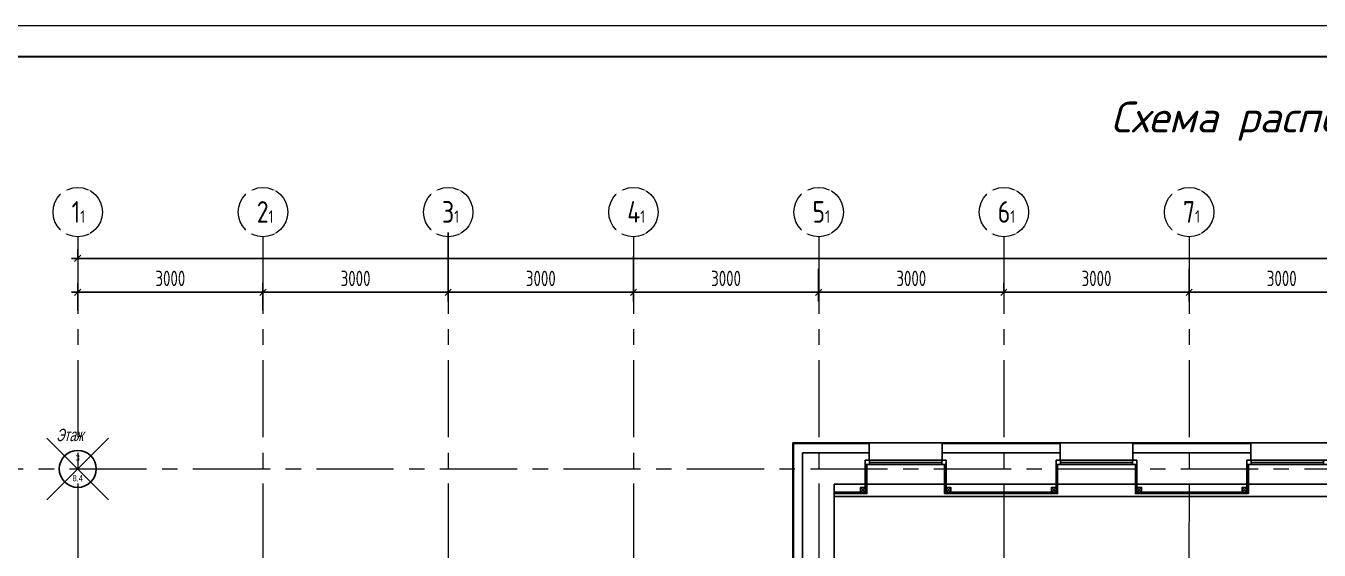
# Model space of a CAD drawing. Header units: millimetres. Extents: x 0 to 8967983, y -224399 to 13801.
# Drawn here: x 43175 to 64121, y 4802 to 13301 of the extents above; entities that cross this region are included whole.
import ezdxf
from ezdxf import colors
from ezdxf.entities.mleader import LeaderData, LeaderLine
from ezdxf.enums import TextEntityAlignment as Align
from ezdxf.math import Vec2, Vec3

# ---------------------------------------------------------------- set-up
doc = ezdxf.new("R2010")
doc.units = ezdxf.units.MM
doc.header["$LTSCALE"] = 10
doc.linetypes.add('CENTER', pattern=[2, 1.25, -0.25, 0.25, -0.25])
for name, color, linetype, lineweight in [('013', 7, 'Continuous', 13), ('АР_Оси', 142, 'Continuous', 9), ('АР_Оси размеры', 142, 'Continuous', 9)]:
    doc.layers.add(name, color=color, linetype=linetype, lineweight=lineweight)
for name, color, linetype in [('Aks_реперные_точки', 7, 'Continuous'), ('АР_новое окно', 160, 'Continuous'), ('Архитектура', 251, 'Continuous')]:
    doc.layers.add(name, color=color, linetype=linetype)
doc.layers.get('0').off()
doc.layers.get('0').freeze()
doc.styles.add('10', font='isocpeui.ttf', dxfattribs={"height": 25})
doc.styles.add('Aks_ВЫНОСКИ', font='ARIALN.TTF', dxfattribs={"width": 0.8, "oblique": 15})
doc.styles.add('GOST', font='isocpeur.TTF')
doc.styles.add('ISOCPEUR', font='isocpeur.TTF', dxfattribs={"width": 0.7})
doc.styles.add('ГОСТ 2.304', font='isocpeur.TTF', dxfattribs={"width": 0.7})
doc.dimstyles.new('СПДС', dxfattribs={"dimscale": 100, "dimtxt": 2.5, "dimasz": 1, "dimexe": 1.5, "dimexo": 0, "dimgap": 1, "dimtad": 1, "dimdec": 0, "dimrnd": 5, "dimtxsty": 'ГОСТ 2.304', "dimblk": 'OBLIQUE', "dimcen": 2.5, "dimdle": 1, "dimadec": 0, "dimazin": 2, "dimtfac": 0.75, "dimtdec": 0, "dimtmove": 1, "dimatfit": 3, "dimfxl": 1, "dimtolj": 1, "dimarcsym": 1})

# ---------------------------------------------------------------- blocks, each defined once
blk = doc.blocks.new('*U113')
at = {"layer": 'АР_новое окно', "lineweight": 20}
for p, q in [((0, 1310), (-70, 1310)), ((0, 0), (-70, 0))]:
    blk.add_line(p, q, dxfattribs=at)
at = {"layer": 'АР_новое окно'}
for p, q in [((-70, 1310), (-70, 0)), ((-70, 0), (-70, 1310)), ((0, 1310), (0, 0)), ((0, 1240), (-70, 1240)), ((-35, 1240), (-35, 70)), ((0, 70), (-70, 70))]:
    blk.add_line(p, q, dxfattribs=at)
blk = doc.blocks.new('_Oblique')
at = {"color": 0, "linetype": 'ByBlock', "lineweight": -2}
blk.add_line((-0.5, -0.5), (0.5, 0.5), dxfattribs=at)
blk = doc.blocks.new('*D351')
at = {"layer": 'Defpoints', "color": 0, "ltscale": 100, "transparency": 16777216}
for p in [(47015, 8982), (44015, 8688), (47015, 8688)]:
    blk.add_point(p, dxfattribs=at)
at = {"layer": 'АР_Оси размеры', "color": 0, "lineweight": -2, "ltscale": 100, "transparency": 16777216}
for p, q in [((44015, 8688), (44015, 9132)), ((47015, 8688), (47015, 9132)), ((43915, 8982), (47115, 8982))]:
    blk.add_line(p, q, dxfattribs=at)
at = {"layer": 'АР_Оси размеры', "color": 0, "lineweight": -2, "ltscale": 100, "transparency": 16777216, "xscale": 100, "yscale": 100, "zscale": 100, "rotation": 180}
blk.add_blockref('_Oblique', (44015, 8982), dxfattribs=at)
at = {"layer": 'АР_Оси размеры', "color": 0, "lineweight": -2, "ltscale": 100, "transparency": 16777216, "xscale": 100, "yscale": 100, "zscale": 100}
blk.add_blockref('_Oblique', (47015, 8982), dxfattribs=at)
at = {"layer": 'АР_Оси размеры', "color": 0, "ltscale": 100, "transparency": 16777216, "insert": (45515, 9207), "char_height": 250, "attachment_point": 5, "style": 'ГОСТ 2.304'}
blk.add_mtext('\\A1;3000', dxfattribs=at)
blk = doc.blocks.new('*D352')
at = {"layer": 'Defpoints', "color": 0, "ltscale": 100, "transparency": 16777216}
for p in [(50015, 9952), (50015, 8982), (47015, 8688)]:
    blk.add_point(p, dxfattribs=at)
at = {"layer": 'АР_Оси размеры', "color": 0, "lineweight": -2, "ltscale": 100, "transparency": 16777216}
for p, q in [((50015, 9952), (50015, 8832)), ((47015, 8688), (47015, 9132)), ((46915, 8982), (50115, 8982))]:
    blk.add_line(p, q, dxfattribs=at)
at = {"layer": 'АР_Оси размеры', "color": 0, "lineweight": -2, "ltscale": 100, "transparency": 16777216, "xscale": 100, "yscale": 100, "zscale": 100, "rotation": 180}
blk.add_blockref('_Oblique', (47015, 8982), dxfattribs=at)
at = {"layer": 'АР_Оси размеры', "color": 0, "lineweight": -2, "ltscale": 100, "transparency": 16777216, "xscale": 100, "yscale": 100, "zscale": 100}
blk.add_blockref('_Oblique', (50015, 8982), dxfattribs=at)
at = {"layer": 'АР_Оси размеры', "color": 0, "ltscale": 100, "transparency": 16777216, "insert": (48515, 9207), "char_height": 250, "attachment_point": 5, "style": 'ГОСТ 2.304'}
blk.add_mtext('\\A1;3000', dxfattribs=at)
blk = doc.blocks.new('*D353')
at = {"layer": 'Defpoints', "color": 0, "ltscale": 100, "transparency": 16777216}
for p in [(50015, 9952), (53015, 9570), (53015, 8982)]:
    blk.add_point(p, dxfattribs=at)
at = {"layer": 'АР_Оси размеры', "color": 0, "lineweight": -2, "ltscale": 100, "transparency": 16777216}
for p, q in [((50015, 9952), (50015, 8832)), ((53015, 9570), (53015, 8832)), ((49915, 8982), (53115, 8982))]:
    blk.add_line(p, q, dxfattribs=at)
at = {"layer": 'АР_Оси размеры', "color": 0, "lineweight": -2, "ltscale": 100, "transparency": 16777216, "xscale": 100, "yscale": 100, "zscale": 100, "rotation": 180}
blk.add_blockref('_Oblique', (50015, 8982), dxfattribs=at)
at = {"layer": 'АР_Оси размеры', "color": 0, "lineweight": -2, "ltscale": 100, "transparency": 16777216, "xscale": 100, "yscale": 100, "zscale": 100}
blk.add_blockref('_Oblique', (53015, 8982), dxfattribs=at)
at = {"layer": 'АР_Оси размеры', "color": 0, "ltscale": 100, "transparency": 16777216, "insert": (51515, 9207), "char_height": 250, "attachment_point": 5, "style": 'ГОСТ 2.304'}
blk.add_mtext('\\A1;3000', dxfattribs=at)
blk = doc.blocks.new('*D354')
at = {"layer": 'Defpoints', "color": 0, "ltscale": 100, "transparency": 16777216}
for p in [(53015, 9570), (56015, 9364), (56015, 8982)]:
    blk.add_point(p, dxfattribs=at)
at = {"layer": 'АР_Оси размеры', "color": 0, "lineweight": -2, "ltscale": 100, "transparency": 16777216}
for p, q in [((53015, 9570), (53015, 8832)), ((56015, 9364), (56015, 8832)), ((52915, 8982), (56115, 8982))]:
    blk.add_line(p, q, dxfattribs=at)
at = {"layer": 'АР_Оси размеры', "color": 0, "lineweight": -2, "ltscale": 100, "transparency": 16777216, "xscale": 100, "yscale": 100, "zscale": 100, "rotation": 180}
blk.add_blockref('_Oblique', (53015, 8982), dxfattribs=at)
at = {"layer": 'АР_Оси размеры', "color": 0, "lineweight": -2, "ltscale": 100, "transparency": 16777216, "xscale": 100, "yscale": 100, "zscale": 100}
blk.add_blockref('_Oblique', (56015, 8982), dxfattribs=at)
at = {"layer": 'АР_Оси размеры', "color": 0, "ltscale": 100, "transparency": 16777216, "insert": (54515, 9207), "char_height": 250, "attachment_point": 5, "style": 'ГОСТ 2.304'}
blk.add_mtext('\\A1;3000', dxfattribs=at)
blk = doc.blocks.new('*D355')
at = {"layer": 'Defpoints', "color": 0, "ltscale": 100, "transparency": 16777216}
for p in [(56015, 9364), (59015, 8982), (59015, 8982)]:
    blk.add_point(p, dxfattribs=at)
at = {"layer": 'АР_Оси размеры', "color": 0, "lineweight": -2, "ltscale": 100, "transparency": 16777216}
for p, q in [((56015, 9364), (56015, 8832)), ((59015, 8982), (59015, 9132)), ((55915, 8982), (59115, 8982))]:
    blk.add_line(p, q, dxfattribs=at)
at = {"layer": 'АР_Оси размеры', "color": 0, "lineweight": -2, "ltscale": 100, "transparency": 16777216, "xscale": 100, "yscale": 100, "zscale": 100, "rotation": 180}
blk.add_blockref('_Oblique', (56015, 8982), dxfattribs=at)
at = {"layer": 'АР_Оси размеры', "color": 0, "lineweight": -2, "ltscale": 100, "transparency": 16777216, "xscale": 100, "yscale": 100, "zscale": 100}
blk.add_blockref('_Oblique', (59015, 8982), dxfattribs=at)
at = {"layer": 'АР_Оси размеры', "color": 0, "ltscale": 100, "transparency": 16777216, "insert": (57515, 9207), "char_height": 250, "attachment_point": 5, "style": 'ГОСТ 2.304'}
blk.add_mtext('\\A1;3000', dxfattribs=at)
blk = doc.blocks.new('*D356')
at = {"layer": 'Defpoints', "color": 0, "ltscale": 100, "transparency": 16777216}
for p in [(62015, 9364), (59015, 8982), (62015, 8982)]:
    blk.add_point(p, dxfattribs=at)
at = {"layer": 'АР_Оси размеры', "color": 0, "lineweight": -2, "ltscale": 100, "transparency": 16777216}
for p, q in [((62015, 9364), (62015, 8832)), ((59015, 8982), (59015, 9132)), ((58915, 8982), (62115, 8982))]:
    blk.add_line(p, q, dxfattribs=at)
at = {"layer": 'АР_Оси размеры', "color": 0, "lineweight": -2, "ltscale": 100, "transparency": 16777216, "xscale": 100, "yscale": 100, "zscale": 100, "rotation": 180}
blk.add_blockref('_Oblique', (59015, 8982), dxfattribs=at)
at = {"layer": 'АР_Оси размеры', "color": 0, "lineweight": -2, "ltscale": 100, "transparency": 16777216, "xscale": 100, "yscale": 100, "zscale": 100}
blk.add_blockref('_Oblique', (62015, 8982), dxfattribs=at)
at = {"layer": 'АР_Оси размеры', "color": 0, "ltscale": 100, "transparency": 16777216, "insert": (60515, 9207), "char_height": 250, "attachment_point": 5, "style": 'ГОСТ 2.304'}
blk.add_mtext('\\A1;3000', dxfattribs=at)
blk = doc.blocks.new('*D357')
at = {"layer": 'Defpoints', "color": 0, "ltscale": 100, "transparency": 16777216}
for p in [(62015, 9364), (65015, 9359), (65015, 8982)]:
    blk.add_point(p, dxfattribs=at)
at = {"layer": 'АР_Оси размеры', "color": 0, "lineweight": -2, "ltscale": 100, "transparency": 16777216}
for p, q in [((62015, 9364), (62015, 8832)), ((65015, 9359), (65015, 8832)), ((61915, 8982), (65115, 8982))]:
    blk.add_line(p, q, dxfattribs=at)
at = {"layer": 'АР_Оси размеры', "color": 0, "lineweight": -2, "ltscale": 100, "transparency": 16777216, "xscale": 100, "yscale": 100, "zscale": 100, "rotation": 180}
blk.add_blockref('_Oblique', (62015, 8982), dxfattribs=at)
at = {"layer": 'АР_Оси размеры', "color": 0, "lineweight": -2, "ltscale": 100, "transparency": 16777216, "xscale": 100, "yscale": 100, "zscale": 100}
blk.add_blockref('_Oblique', (65015, 8982), dxfattribs=at)
at = {"layer": 'АР_Оси размеры', "color": 0, "ltscale": 100, "transparency": 16777216, "insert": (63515, 9207), "char_height": 250, "attachment_point": 5, "style": 'ГОСТ 2.304'}
blk.add_mtext('\\A1;3000', dxfattribs=at)
blk = doc.blocks.new('*D367')
at = {"layer": 'Defpoints', "color": 0, "ltscale": 100, "transparency": 16777216}
for p in [(44015, 9532), (107525, 9532), (107525, 9532)]:
    blk.add_point(p, dxfattribs=at)
at = {"layer": 'АР_Оси размеры', "color": 0, "lineweight": -2, "ltscale": 100, "transparency": 16777216}
for p, q in [((44015, 9532), (44015, 9682)), ((107525, 9532), (107525, 9682)), ((43915, 9532), (107625, 9532))]:
    blk.add_line(p, q, dxfattribs=at)
at = {"layer": 'АР_Оси размеры', "color": 0, "lineweight": -2, "ltscale": 100, "transparency": 16777216, "xscale": 100, "yscale": 100, "zscale": 100, "rotation": 180}
blk.add_blockref('_Oblique', (44015, 9532), dxfattribs=at)
at = {"layer": 'АР_Оси размеры', "color": 0, "lineweight": -2, "ltscale": 100, "transparency": 16777216, "xscale": 100, "yscale": 100, "zscale": 100}
blk.add_blockref('_Oblique', (107525, 9532), dxfattribs=at)
at = {"layer": 'АР_Оси размеры', "color": 0, "ltscale": 100, "transparency": 16777216, "insert": (75770, 9757), "char_height": 250, "attachment_point": 5, "style": 'ГОСТ 2.304'}
blk.add_mtext('\\A1;63510', dxfattribs=at)
blk = doc.blocks.new('A$Ce02d65bd')
at = {"ltscale": 100}
for points in [[(0, 0), (0, 75), (75, 75), (75, 0), (0, 0)], [(0, 0), (75, 75)], [(0, 75), (75, 0)]]:
    blk.add_lwpolyline(points, dxfattribs=at)
blk = doc.blocks.new('_DOTSMALL')
at = {"color": 0, "linetype": 'ByBlock', "const_width": 0.5}
blk.add_lwpolyline([(-0.0625, 0, 1), (0.0625, 0, 1)], format="xyb", close=True, dxfattribs=at)
blk = doc.blocks.new('Aks_Реперная_Точка')
at = {"layer": 'Aks_реперные_точки', "linetype": 'ByBlock'}
for p, q in [((5, 5), (-5, -5)), ((-5, 5), (5, -5))]:
    blk.add_line(p, q, dxfattribs=at)
blk.add_circle((0, 0), 3, dxfattribs=at)
at = {"layer": 'Aks_реперные_точки', "linetype": 'ByBlock', "style": 'Aks_ВЫНОСКИ', "oblique": 15, "width": 0.8}
blk.add_text('Этаж', height=2, dxfattribs=at).set_placement((-3.5, 4.5))
at = {"layer": 'Aks_реперные_точки', "linetype": 'ByBlock', "style": 'Aks_ВЫНОСКИ'}
blk.add_attdef('Floor', text='', height=1, dxfattribs=at).set_placement((0, 1), align=Align.BOTTOM_CENTER)
blk.add_attdef('Elevation', text='', height=1, dxfattribs=at).set_placement((0, -1), align=Align.TOP_CENTER)
blk = doc.blocks.new('*U536')
at = {"color": 44, "lineweight": 20, "ltscale": 10}
blk.add_line((841, 594), (0, 594), dxfattribs=at)
at = {"color": 137, "lineweight": 35, "ltscale": 10}
blk.add_line((836, 589), (20, 589), dxfattribs=at)
at = {"color": 44, "lineweight": 13, "style": 'GOST', "oblique": 10, "width": 0.8}
for tag in ['ФОРМАТВЕРТ', 'ФОРМАТГОРИЗ']:
    blk.add_attdef(tag, (789.98, 1.6), '', height=2, dxfattribs=at)

msp = doc.modelspace()

# ---------------------------------------------------------------- linework, layer by layer
at = {"layer": 'АР_Оси', "linetype": 'CENTER', "ltscale": 100}
for p, q in [((44015.2, 9881.9), (44015.2, -45850.4)), ((47015.2, 9881.9), (47015.2, -45850.4)), ((50015.2, 9881.9), (50015.2, -45850.4)), ((53015.2, 9881.9), (53015.2, -45850.4)), ((56015.2, 9881.9), (56015.2, -45850.4)), ((59015.2, 9881.9), (59015.2, -45850.4)), ((62015.2, 9881.9), (61985.2, -45850.4)), ((37881.5, 6119.5), (110966.7, 6119.5))]:
    msp.add_line(p, q, dxfattribs=at)
at = {"layer": 'АР_Оси', "ltscale": 0.5}
for centre in [(44015.2, 10281.9), (47015.2, 10281.9), (50015.2, 10281.9), (53015.2, 10281.9), (56015.2, 10281.9), (59015.2, 10281.9), (62015.2, 10281.9)]:
    msp.add_circle(centre, 400, dxfattribs=at)
at = {"layer": 'Архитектура', "lineweight": 25, "transparency": 33554684}
for p, q in [((55595.2, 6539.5), (55595.2, 3029.7)), ((55595.2, 6539.5), (65435.2, 6539.5)), ((55605.2, 6529.5), (55605.2, 3019.7)), ((55605.2, 6529.5), (56835.2, 6529.5)), ((58015.2, 6529.5), (59925.2, 6529.5)), ((61105.2, 6529.5), (63015.2, 6529.5)), ((55755.2, 6379.5), (55755.2, 2869.7)), ((55755.2, 6379.5), (56835.2, 6379.5)), ((56835.2, 6260.6), (56835.2, 6379.5)), ((58015.2, 6379.5), (59925.2, 6379.5)), ((58015.2, 6260.6), (58015.2, 6379.5)), ((59925.2, 6260.6), (59925.2, 6379.5)), ((61105.2, 6379.5), (63015.2, 6379.5)), ((61105.2, 6260.6), (61105.2, 6379.5)), ((63015.2, 6260.6), (63015.2, 6379.5)), ((56770.2, 6260.6), (56770.2, 5869.5)), ((56770.2, 6260.6), (56835.2, 6260.6)), ((56770.2, 6260.6), (58080.2, 6260.6)), ((58015.2, 6260.6), (58080.2, 6260.6)), ((58080.2, 6260.6), (58080.2, 5869.5)), ((59860.2, 6260.6), (59860.2, 5869.5)), ((59860.2, 6260.6), (59925.2, 6260.6)), ((59860.2, 6260.6), (61170.2, 6260.6)), ((61105.2, 6260.6), (61170.2, 6260.6)), ((61170.2, 6260.6), (61170.2, 5869.5)), ((62950.2, 6260.6), (62950.2, 5869.5)), ((62950.2, 6260.6), (63015.2, 6260.6)), ((62950.2, 6260.6), (64260.2, 6260.6)), ((56265.2, 5869.5), (56265.2, 2179.5)), ((56265.2, 5869.5), (56770.2, 5869.5)), ((56770.2, 5869.5), (58080.2, 5869.5)), ((58080.2, 5869.5), (59860.2, 5869.5)), ((59860.2, 5869.5), (61170.2, 5869.5)), ((61170.2, 5869.5), (62950.2, 5869.5)), ((62950.2, 5869.5), (64260.2, 5869.5)), ((56265.2, 5669.5), (64765.2, 5669.5))]:
    msp.add_line(p, q, dxfattribs=at)
for points in [[(56835.2, 6379.5), (56835.2, 6539.5)], [(58015.2, 6379.5), (58015.2, 6539.5)], [(59925.2, 6379.5), (59925.2, 6539.5)], [(61105.2, 6379.5), (61105.2, 6539.5)], [(63015.2, 6379.5), (63015.2, 6539.5)], [(56770.2, 6190.6), (56770.2, 5743.7), (56265.2, 5743.7)], [(56795.2, 6190.6), (56795.2, 5718.7), (56265.2, 5718.7)], [(56782.7, 6190.6), (56782.7, 5731.2), (56265.2, 5731.2)], [(58055.2, 6190.6), (58055.2, 5718.7), (59885.2, 5718.7), (59885.2, 6190.6)], [(58067.7, 6190.6), (58067.7, 5731.2), (59872.7, 5731.2), (59872.7, 6190.6)], [(58080.2, 6260.6), (58080.2, 5743.7), (59860.2, 5743.7), (59860.2, 6121.6)], [(61145.2, 6190.6), (61145.2, 5718.7), (62975.2, 5718.7), (62975.2, 6190.6)], [(61157.7, 6190.6), (61157.7, 5731.2), (62962.7, 5731.2), (62962.7, 6190.6)], [(61170.2, 6260.6), (61170.2, 5743.7), (62950.2, 5743.7), (62950.2, 6121.6)]]:
    msp.add_lwpolyline(points, dxfattribs=at)

# ---------------------------------------------------------------- block references
at = {"layer": 'Aks_реперные_точки', "linetype": 'ByBlock', "xscale": 100, "yscale": 100, "zscale": 100}
msp.add_blockref('Aks_Реперная_Точка', (44015.2, 6119.5), dxfattribs=at).add_auto_attribs({'Floor': '3', 'Elevation': '8.4'})
at = {"layer": 'Архитектура', "lineweight": 25, "transparency": 33554684, "xscale": -1, "rotation": 90}
for p in [(58080.2, 6190.6), (61170.2, 6190.6), (64260.2, 6190.6)]:
    msp.add_blockref('*U113', p, dxfattribs=at)
at = {"layer": 'Архитектура', "lineweight": 25, "transparency": 33554684, "xscale": -1}
msp.add_blockref('A$Ce02d65bd', (56770.2, 5743.7), dxfattribs=at)
at = {"layer": 'Архитектура', "lineweight": 25, "transparency": 33554684}
for p in [(58080.2, 5743.7), (59785.2, 5743.7), (61170.2, 5743.7), (62875.2, 5743.7)]:
    msp.add_blockref('A$Ce02d65bd', p, dxfattribs=at)

# ---------------------------------------------------------------- texts
at = {"layer": '013', "color": 0, "lineweight": 9, "insert": (71600.2, 11755.4), "char_height": 500, "width": 27079.585, "attachment_point": 5, "style": '10'}
msp.add_mtext('\\pxi1.23419;Схема расположения проемов перекрытия второго этажа в/о 1-17/Н-П', dxfattribs=at)

# ---------------------------------------------------------------- dimensions: what is measured, and where the dimension line sits
at = {"layer": 'АР_Оси размеры', "ltscale": 100}
for base, p1, p2, picture, middle in [((56015.2, 8982.3), (53015.2, 9570), (56015.2, 9364.3), '*D354', (54515.2, 9207.3)), ((47015.2, 8982.3), (44015.2, 8688.4), (47015.2, 8688.4), '*D351', (45515.2, 9207.3)), ((59015.2, 8982.3), (56015.2, 9364.3), (59015.2, 8982.3), '*D355', (57515.2, 9207.3)), ((62015.2, 8982.3), (59015.2, 8982.3), (62015.2, 9364.3), '*D356', (60515.2, 9207.3)), ((65015.2, 8982.3), (62015.2, 9364.3), (65015.2, 9358.6), '*D357', (63515.2, 9207.3))]:
    dim = msp.add_linear_dim(base=base, p1=p1, p2=p2, dimstyle='СПДС', dxfattribs=at)
    dim.commit()
    dim.dimension.update_dxf_attribs({"geometry": picture, "text_midpoint": middle})

# ---------------------------------------------------------------- leaders
at = {"layer": 'Архитектура', "lineweight": 25, "transparency": 33554684}
ml = msp.add_multileader_mtext('Standard', dxfattribs=at)
ml.set_content('Л.4', color=256, style='ISOCPEUR')
ml.set_leader_properties(color=256, linetype='Continuous', lineweight=-1)
ml.set_arrow_properties(name='DOTSMALL')
ml.build(insert=Vec2(0, 0))
ml.multileader.update_dxf_attribs({"has_text_frame": 1, "text_left_attachment_type": 4, "text_right_attachment_type": 4, "dogleg_length": 100, "arrow_head_size": 180})
ctx = ml.context
ctx.base_point, ctx.char_height, ctx.arrow_head_size, ctx.landing_gap_size, ctx.plane_origin = Vec3(74548.3, 5654.9), 250, 180, 50, Vec3(102668.8, -6502.7)
ctx.left_attachment, ctx.right_attachment = 4, 4
notes = []
notes.append((ctx, [(0, (0, 0, 0), (0, 0), (1, 0), 1, [])]))
ctx.mtext.insert, ctx.mtext.width, ctx.mtext.line_spacing_style, ctx.mtext.flow_direction = Vec3(74598.3, 5988.3), 852.697, 2, 5
for ctx, leaders in notes:
    for number, flags, end, landing, length, lines in leaders:
        leader = LeaderData()
        leader.index, (leader.has_last_leader_line, leader.has_dogleg_vector, leader.attachment_direction) = number, flags
        leader.last_leader_point, leader.dogleg_vector, leader.dogleg_length = Vec3(end), Vec3(landing), length
        for number, points, colour, breaks in lines:
            line = LeaderLine()
            line.index, line.vertices, line.color, line.breaks = number, Vec3.list(points), colors.encode_raw_color(colour), breaks
            leader.lines.append(line)
        ctx.leaders.append(leader)

# ---------------------------------------------------------------- next in the draw order: texts
at = {"layer": 'АР_Оси', "char_height": 350, "width": 123.867, "attachment_point": 1, "line_spacing_factor": 1.149209, "style": 'ГОСТ 2.304', "bg_fill": 2}
for s, insert in [('{\\W0.8;1\\H0.57143x;1}', (43915.4, 10459.7)), ('{\\W0.8;2\\H0.57143x;1}', (46915.4, 10459.7)), ('{\\W0.8;3\\H0.57143x;1}', (49915.4, 10459.7)), ('{\\W0.8;4\\H0.57143x;1}', (52915.4, 10459.7)), ('{\\W0.8;5\\H0.57143x;1}', (55915.4, 10459.7)), ('{\\W0.8;6\\H0.57143x;1}', (58915.4, 10459.7)), ('{\\W0.8;7\\H0.57143x;1}', (61915.4, 10459.7))]:
    msp.add_mtext(s, dxfattribs=dict(at, insert=insert))

# ---------------------------------------------------------------- next in the draw order: block references
at = {"layer": '013', "xscale": 100, "yscale": 100, "zscale": 100}
msp.add_blockref('*U536', (33339.7, -46099.2), dxfattribs=at)

# ---------------------------------------------------------------- next in the draw order: dimensions: what is measured, and where the dimension line sits
at = {"layer": 'АР_Оси размеры', "ltscale": 100}
for base, p1, p2, picture, middle in [((107525.2, 9531.9), (44015.2, 9531.9), (107525.2, 9531.9), '*D367', (75770.2, 9756.9)), ((50015.2, 8982.3), (47015.2, 8688.4), (50015.2, 9952.1), '*D352', (48515.2, 9207.3)), ((53015.2, 8982.3), (50015.2, 9952.1), (53015.2, 9570), '*D353', (51515.2, 9207.3))]:
    dim = msp.add_linear_dim(base=base, p1=p1, p2=p2, dimstyle='СПДС', dxfattribs=at)
    dim.commit()
    dim.dimension.update_dxf_attribs({"geometry": picture, "text_midpoint": middle})

doc.saveas('drawing.dxf')
